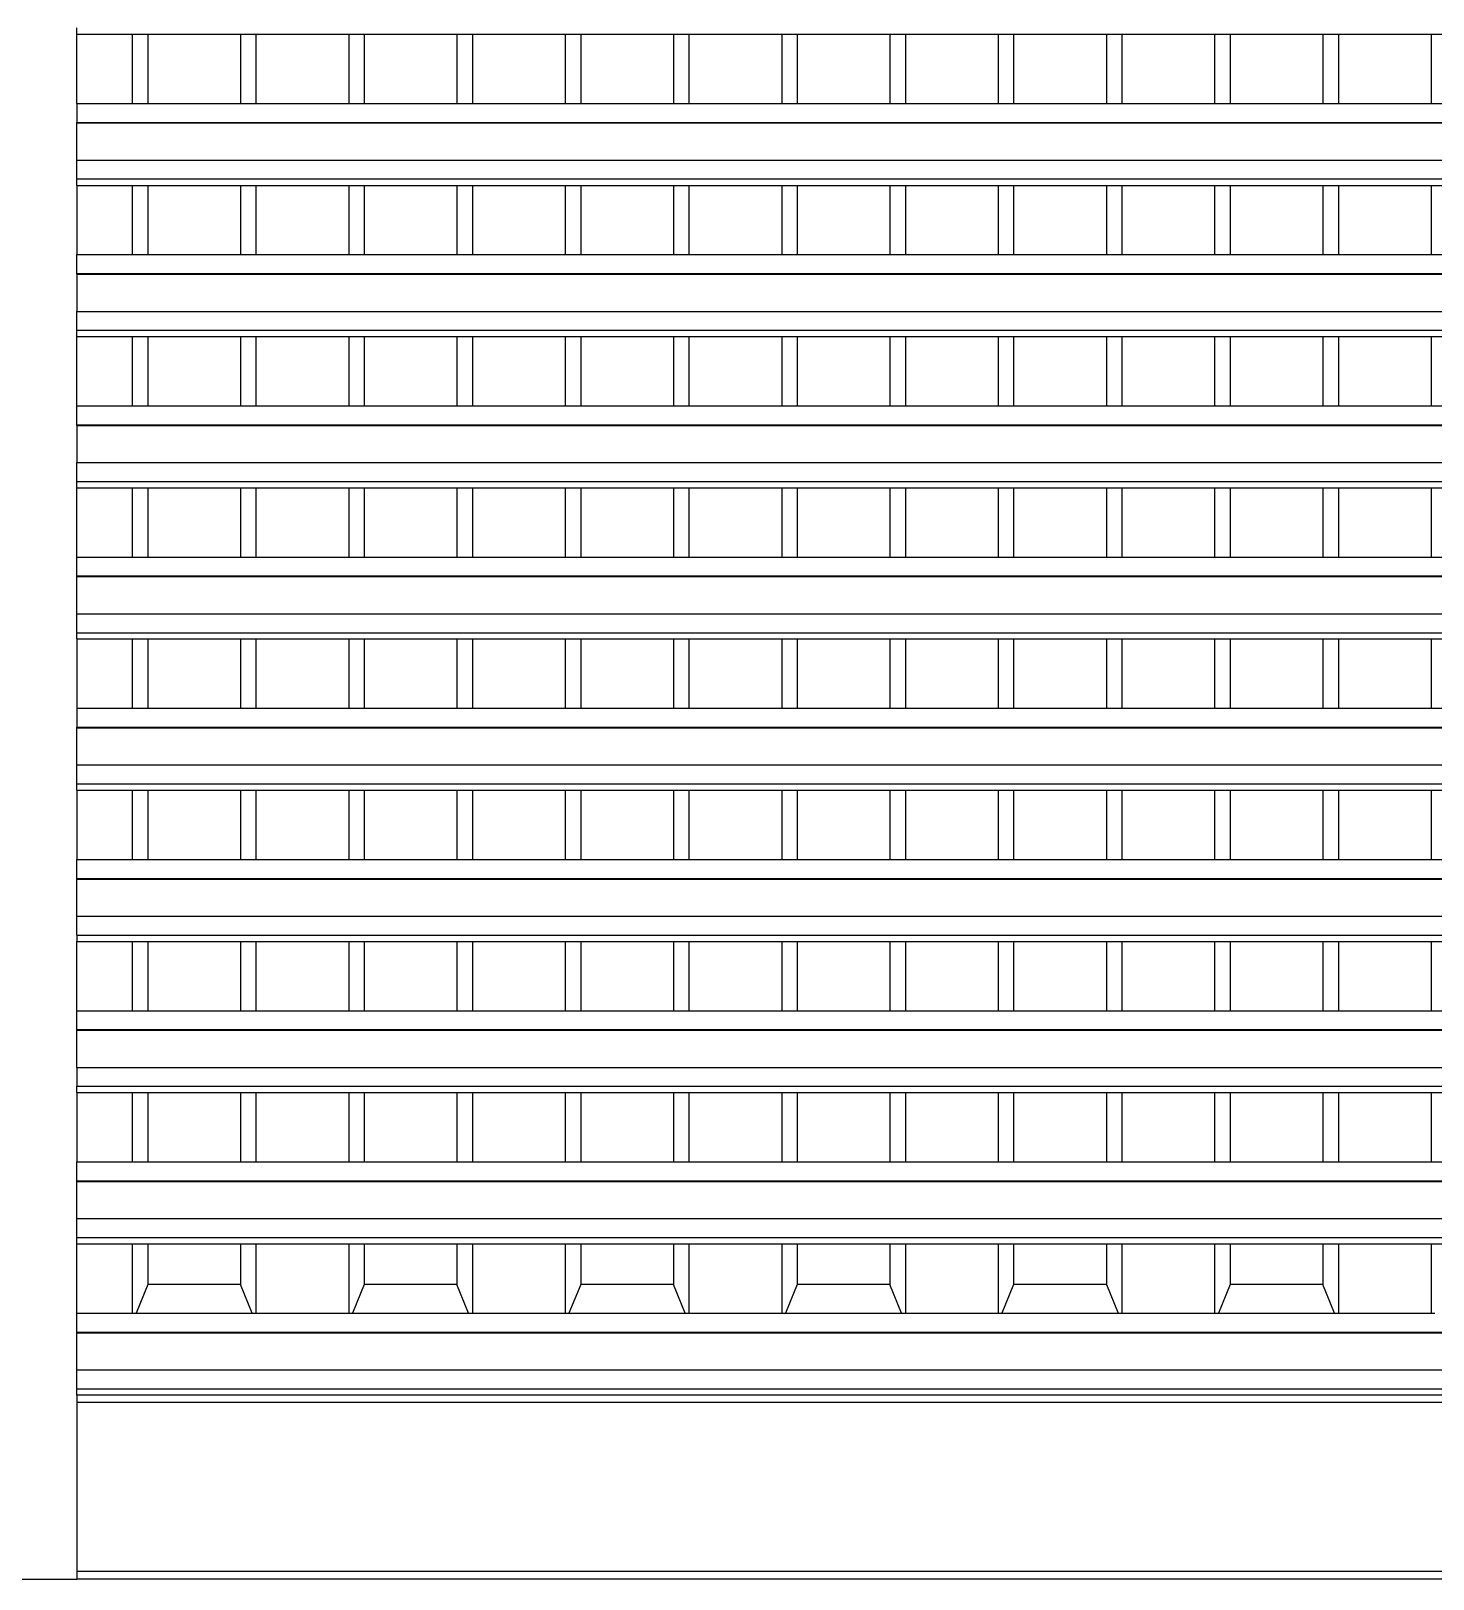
# Model space of a CAD drawing. Extents: x -49.7 to 49.7, y -10.2 to 18.8.
# Drawn here: x -21.841 to -20.012, y 11.671 to 13.69 of the extents above; entities that cross this region are included whole.
import ezdxf

# ---------------------------------------------------------------- set-up
doc = ezdxf.new("R2010")
doc.units = 0
doc.layers.get('0').update_dxf_attribs({"linetype": 'CONTINUOUS'})

msp = doc.modelspace()

# ---------------------------------------------------------------- linework, layer by layer
for p, q in [((-21.7807, 13.6861), (-21.7807, 13.6943)), ((-21.7807, 13.6861), (-21.7085, 13.6861)), ((-21.7807, 13.5957), (-21.7807, 13.6861)), ((-21.7085, 13.6861), (-21.7085, 13.5957)), ((-21.7085, 13.6861), (-21.6884, 13.6861)), ((-21.6884, 13.6861), (-21.6884, 13.5957)), ((-21.6884, 13.6861), (-21.5673, 13.6861)), ((-21.5673, 13.6861), (-21.5673, 13.5957)), ((-21.5673, 13.6861), (-21.5471, 13.6861)), ((-21.5471, 13.6861), (-21.5471, 13.5957)), ((-21.5471, 13.6861), (-21.4261, 13.6861)), ((-21.4261, 13.6861), (-21.4261, 13.5957)), ((-21.4261, 13.6861), (-21.4059, 13.6861)), ((-21.4059, 13.6861), (-21.4059, 13.5957)), ((-21.4059, 13.6861), (-21.2849, 13.6861)), ((-21.2849, 13.6861), (-21.2849, 13.5957)), ((-21.2849, 13.6861), (-21.2647, 13.6861)), ((-21.2647, 13.6861), (-21.2647, 13.5957)), ((-21.2647, 13.6861), (-21.1437, 13.6861)), ((-21.1437, 13.6861), (-21.1437, 13.5957)), ((-21.1437, 13.6861), (-21.1235, 13.6861)), ((-21.1235, 13.6861), (-21.1235, 13.5957)), ((-21.1235, 13.6861), (-21.0025, 13.6861)), ((-21.0025, 13.6861), (-21.0025, 13.5957)), ((-21.0025, 13.6861), (-20.9823, 13.6861)), ((-20.9823, 13.6861), (-20.9823, 13.5957)), ((-20.9823, 13.6861), (-20.8613, 13.6861)), ((-20.8613, 13.6861), (-20.8613, 13.5957)), ((-20.8613, 13.6861), (-20.8411, 13.6861)), ((-20.8411, 13.6861), (-20.8411, 13.5957)), ((-20.8411, 13.6861), (-20.7201, 13.6861)), ((-20.7201, 13.6861), (-20.7201, 13.5957)), ((-20.7201, 13.6861), (-20.6999, 13.6861)), ((-20.6999, 13.6861), (-20.6999, 13.5957)), ((-20.6999, 13.6861), (-20.5789, 13.6861)), ((-20.5789, 13.6861), (-20.5789, 13.5957)), ((-20.5789, 13.6861), (-20.5587, 13.6861)), ((-20.5587, 13.6861), (-20.5587, 13.5957)), ((-20.5587, 13.6861), (-20.4377, 13.6861)), ((-20.4377, 13.6861), (-20.4377, 13.5957)), ((-20.4377, 13.6861), (-20.4175, 13.6861)), ((-20.4175, 13.6861), (-20.4175, 13.5957)), ((-20.4175, 13.6861), (-20.2965, 13.6861)), ((-20.2965, 13.6861), (-20.2965, 13.5957)), ((-20.2965, 13.6861), (-20.2763, 13.6861)), ((-20.2763, 13.6861), (-20.2763, 13.5957)), ((-20.2763, 13.6861), (-20.1552, 13.6861)), ((-20.1552, 13.6861), (-20.1552, 13.5957)), ((-20.1552, 13.6861), (-20.1351, 13.6861)), ((-20.1351, 13.6861), (-20.1351, 13.5957)), ((-20.1351, 13.6861), (-20.014, 13.6861)), ((-20.014, 13.6861), (-20.014, 13.5957)), ((-20.014, 13.6861), (-19.9939, 13.6861)), ((-21.7807, 13.5957), (-21.7085, 13.5957)), ((-21.7807, 13.5957), (-21.7807, 13.571)), ((-21.7085, 13.5957), (-21.6884, 13.5957)), ((-21.6884, 13.5957), (-21.5673, 13.5957)), ((-21.5673, 13.5957), (-21.5471, 13.5957)), ((-21.5471, 13.5957), (-21.4261, 13.5957)), ((-21.4261, 13.5957), (-21.4059, 13.5957)), ((-21.4059, 13.5957), (-21.2849, 13.5957)), ((-21.2849, 13.5957), (-21.2647, 13.5957)), ((-21.2647, 13.5957), (-21.1437, 13.5957)), ((-21.1437, 13.5957), (-21.1235, 13.5957)), ((-21.1235, 13.5957), (-21.0025, 13.5957)), ((-21.0025, 13.5957), (-20.9823, 13.5957)), ((-20.9823, 13.5957), (-20.8613, 13.5957)), ((-20.8613, 13.5957), (-20.8411, 13.5957)), ((-20.8411, 13.5957), (-20.7201, 13.5957)), ((-20.7201, 13.5957), (-20.6999, 13.5957)), ((-20.6999, 13.5957), (-20.5789, 13.5957)), ((-20.5789, 13.5957), (-20.5587, 13.5957)), ((-20.5587, 13.5957), (-20.4377, 13.5957)), ((-20.4377, 13.5957), (-20.4175, 13.5957)), ((-20.4175, 13.5957), (-20.2965, 13.5957)), ((-20.2965, 13.5957), (-20.2763, 13.5957)), ((-20.2763, 13.5957), (-20.1552, 13.5957)), ((-20.1552, 13.5957), (-20.1351, 13.5957)), ((-20.1351, 13.5957), (-20.014, 13.5957)), ((-20.014, 13.5957), (-19.9939, 13.5957)), ((-21.7807, 13.571), (-18.1507, 13.571)), ((-21.7807, 13.5702), (-21.7807, 13.571)), ((-21.7807, 13.5702), (-18.1507, 13.5702)), ((-21.7807, 13.5217), (-21.7807, 13.5702)), ((-21.7807, 13.5217), (-18.1507, 13.5217)), ((-21.7807, 13.4971), (-21.7807, 13.5217)), ((-21.7807, 13.4971), (-18.1507, 13.4971)), ((-21.7807, 13.4888), (-21.7807, 13.4971)), ((-21.7807, 13.4888), (-21.7085, 13.4888)), ((-21.7807, 13.4888), (-21.7807, 13.3984)), ((-21.7085, 13.4888), (-21.7085, 13.3984)), ((-21.7085, 13.4888), (-21.6884, 13.4888)), ((-21.6884, 13.4888), (-21.6884, 13.3984)), ((-21.6884, 13.4888), (-21.5673, 13.4888)), ((-21.5673, 13.4888), (-21.5673, 13.3984)), ((-21.5673, 13.4888), (-21.5471, 13.4888)), ((-21.5471, 13.4888), (-21.5471, 13.3984)), ((-21.5471, 13.4888), (-21.4261, 13.4888)), ((-21.4261, 13.4888), (-21.4261, 13.3984)), ((-21.4261, 13.4888), (-21.4059, 13.4888)), ((-21.4059, 13.4888), (-21.4059, 13.3984)), ((-21.4059, 13.4888), (-21.2849, 13.4888)), ((-21.2849, 13.4888), (-21.2849, 13.3984)), ((-21.2849, 13.4888), (-21.2647, 13.4888)), ((-21.2647, 13.4888), (-21.2647, 13.3984)), ((-21.2647, 13.4888), (-21.1437, 13.4888)), ((-21.1437, 13.4888), (-21.1437, 13.3984)), ((-21.1437, 13.4888), (-21.1235, 13.4888)), ((-21.1235, 13.4888), (-21.1235, 13.3984)), ((-21.1235, 13.4888), (-21.0025, 13.4888)), ((-21.0025, 13.4888), (-21.0025, 13.3984)), ((-21.0025, 13.4888), (-20.9823, 13.4888)), ((-20.9823, 13.4888), (-20.9823, 13.3984)), ((-20.9823, 13.4888), (-20.8613, 13.4888)), ((-20.8613, 13.4888), (-20.8613, 13.3984)), ((-20.8613, 13.4888), (-20.8411, 13.4888)), ((-20.8411, 13.4888), (-20.8411, 13.3984)), ((-20.8411, 13.4888), (-20.7201, 13.4888)), ((-20.7201, 13.4888), (-20.7201, 13.3984)), ((-20.7201, 13.4888), (-20.6999, 13.4888)), ((-20.6999, 13.4888), (-20.6999, 13.3984)), ((-20.6999, 13.4888), (-20.5789, 13.4888)), ((-20.5789, 13.4888), (-20.5789, 13.3984)), ((-20.5789, 13.4888), (-20.5587, 13.4888)), ((-20.5587, 13.4888), (-20.5587, 13.3984)), ((-20.5587, 13.4888), (-20.4377, 13.4888)), ((-20.4377, 13.4888), (-20.4377, 13.3984)), ((-20.4377, 13.4888), (-20.4175, 13.4888)), ((-20.4175, 13.4888), (-20.4175, 13.3984)), ((-20.4175, 13.4888), (-20.2965, 13.4888)), ((-20.2965, 13.4888), (-20.2965, 13.3984)), ((-20.2965, 13.4888), (-20.2763, 13.4888)), ((-20.2763, 13.4888), (-20.2763, 13.3984)), ((-20.2763, 13.4888), (-20.1552, 13.4888)), ((-20.1552, 13.4888), (-20.1552, 13.3984)), ((-20.1552, 13.4888), (-20.1351, 13.4888)), ((-20.1351, 13.4888), (-20.1351, 13.3984)), ((-20.1351, 13.4888), (-20.014, 13.4888)), ((-20.014, 13.4888), (-20.014, 13.3984)), ((-20.014, 13.4888), (-19.9939, 13.4888)), ((-21.7807, 13.3984), (-21.7085, 13.3984)), ((-21.7807, 13.3738), (-21.7807, 13.3984)), ((-21.7085, 13.3984), (-21.6884, 13.3984)), ((-21.6884, 13.3984), (-21.5673, 13.3984)), ((-21.5673, 13.3984), (-21.5471, 13.3984)), ((-21.5471, 13.3984), (-21.4261, 13.3984)), ((-21.4261, 13.3984), (-21.4059, 13.3984)), ((-21.4059, 13.3984), (-21.2849, 13.3984)), ((-21.2849, 13.3984), (-21.2647, 13.3984)), ((-21.2647, 13.3984), (-21.1437, 13.3984)), ((-21.1437, 13.3984), (-21.1235, 13.3984)), ((-21.1235, 13.3984), (-21.0025, 13.3984)), ((-21.0025, 13.3984), (-20.9823, 13.3984)), ((-20.9823, 13.3984), (-20.8613, 13.3984)), ((-20.8613, 13.3984), (-20.8411, 13.3984)), ((-20.8411, 13.3984), (-20.7201, 13.3984)), ((-20.7201, 13.3984), (-20.6999, 13.3984)), ((-20.6999, 13.3984), (-20.5789, 13.3984)), ((-20.5789, 13.3984), (-20.5587, 13.3984)), ((-20.5587, 13.3984), (-20.4377, 13.3984)), ((-20.4377, 13.3984), (-20.4175, 13.3984)), ((-20.4175, 13.3984), (-20.2965, 13.3984)), ((-20.2965, 13.3984), (-20.2763, 13.3984)), ((-20.2763, 13.3984), (-20.1552, 13.3984)), ((-20.1552, 13.3984), (-20.1351, 13.3984)), ((-20.1351, 13.3984), (-20.014, 13.3984)), ((-20.014, 13.3984), (-19.9939, 13.3984)), ((-21.7807, 13.3738), (-18.1507, 13.3738)), ((-21.7807, 13.3729), (-21.7807, 13.3738)), ((-21.7807, 13.3729), (-18.1507, 13.3729)), ((-21.7807, 13.3729), (-21.7807, 13.3244)), ((-21.7807, 13.3244), (-18.1507, 13.3244)), ((-21.7807, 13.2998), (-21.7807, 13.3244)), ((-21.7807, 13.2998), (-18.1507, 13.2998)), ((-21.7807, 13.2916), (-21.7807, 13.2998)), ((-21.7807, 13.2916), (-21.7085, 13.2916)), ((-21.7807, 13.2011), (-21.7807, 13.2916)), ((-21.7085, 13.2916), (-21.7085, 13.2011)), ((-21.7085, 13.2916), (-21.6884, 13.2916)), ((-21.6884, 13.2916), (-21.6884, 13.2011)), ((-21.6884, 13.2916), (-21.5673, 13.2916)), ((-21.5673, 13.2916), (-21.5673, 13.2011)), ((-21.5673, 13.2916), (-21.5471, 13.2916)), ((-21.5471, 13.2916), (-21.5471, 13.2011)), ((-21.5471, 13.2916), (-21.4261, 13.2916)), ((-21.4261, 13.2916), (-21.4261, 13.2011)), ((-21.4261, 13.2916), (-21.4059, 13.2916)), ((-21.4059, 13.2916), (-21.4059, 13.2011)), ((-21.4059, 13.2916), (-21.2849, 13.2916)), ((-21.2849, 13.2916), (-21.2849, 13.2011)), ((-21.2849, 13.2916), (-21.2647, 13.2916)), ((-21.2647, 13.2916), (-21.2647, 13.2011)), ((-21.2647, 13.2916), (-21.1437, 13.2916)), ((-21.1437, 13.2916), (-21.1437, 13.2011)), ((-21.1437, 13.2916), (-21.1235, 13.2916)), ((-21.1235, 13.2916), (-21.1235, 13.2011)), ((-21.1235, 13.2916), (-21.0025, 13.2916)), ((-21.0025, 13.2916), (-21.0025, 13.2011)), ((-21.0025, 13.2916), (-20.9823, 13.2916)), ((-20.9823, 13.2916), (-20.9823, 13.2011)), ((-20.9823, 13.2916), (-20.8613, 13.2916)), ((-20.8613, 13.2916), (-20.8613, 13.2011)), ((-20.8613, 13.2916), (-20.8411, 13.2916)), ((-20.8411, 13.2916), (-20.8411, 13.2011)), ((-20.8411, 13.2916), (-20.7201, 13.2916)), ((-20.7201, 13.2916), (-20.7201, 13.2011)), ((-20.7201, 13.2916), (-20.6999, 13.2916)), ((-20.6999, 13.2916), (-20.6999, 13.2011)), ((-20.6999, 13.2916), (-20.5789, 13.2916)), ((-20.5789, 13.2916), (-20.5789, 13.2011)), ((-20.5789, 13.2916), (-20.5587, 13.2916)), ((-20.5587, 13.2916), (-20.5587, 13.2011)), ((-20.5587, 13.2916), (-20.4377, 13.2916)), ((-20.4377, 13.2916), (-20.4377, 13.2011)), ((-20.4377, 13.2916), (-20.4175, 13.2916)), ((-20.4175, 13.2916), (-20.4175, 13.2011)), ((-20.4175, 13.2916), (-20.2965, 13.2916)), ((-20.2965, 13.2916), (-20.2965, 13.2011)), ((-20.2965, 13.2916), (-20.2763, 13.2916)), ((-20.2763, 13.2916), (-20.2763, 13.2011)), ((-20.2763, 13.2916), (-20.1552, 13.2916)), ((-20.1552, 13.2916), (-20.1552, 13.2011)), ((-20.1552, 13.2916), (-20.1351, 13.2916)), ((-20.1351, 13.2916), (-20.1351, 13.2011)), ((-20.1351, 13.2916), (-20.014, 13.2916)), ((-20.014, 13.2916), (-20.014, 13.2011)), ((-20.014, 13.2916), (-19.9939, 13.2916)), ((-21.7807, 13.2011), (-21.7085, 13.2011)), ((-21.7807, 13.1765), (-21.7807, 13.2011)), ((-21.7085, 13.2011), (-21.6884, 13.2011)), ((-21.6884, 13.2011), (-21.5673, 13.2011)), ((-21.5673, 13.2011), (-21.5471, 13.2011)), ((-21.5471, 13.2011), (-21.4261, 13.2011)), ((-21.4261, 13.2011), (-21.4059, 13.2011)), ((-21.4059, 13.2011), (-21.2849, 13.2011)), ((-21.2849, 13.2011), (-21.2647, 13.2011)), ((-21.2647, 13.2011), (-21.1437, 13.2011)), ((-21.1437, 13.2011), (-21.1235, 13.2011)), ((-21.1235, 13.2011), (-21.0025, 13.2011)), ((-21.0025, 13.2011), (-20.9823, 13.2011)), ((-20.9823, 13.2011), (-20.8613, 13.2011)), ((-20.8613, 13.2011), (-20.8411, 13.2011)), ((-20.8411, 13.2011), (-20.7201, 13.2011)), ((-20.7201, 13.2011), (-20.6999, 13.2011)), ((-20.6999, 13.2011), (-20.5789, 13.2011)), ((-20.5789, 13.2011), (-20.5587, 13.2011)), ((-20.5587, 13.2011), (-20.4377, 13.2011)), ((-20.4377, 13.2011), (-20.4175, 13.2011)), ((-20.4175, 13.2011), (-20.2965, 13.2011)), ((-20.2965, 13.2011), (-20.2763, 13.2011)), ((-20.2763, 13.2011), (-20.1552, 13.2011)), ((-20.1552, 13.2011), (-20.1351, 13.2011)), ((-20.1351, 13.2011), (-20.014, 13.2011)), ((-20.014, 13.2011), (-19.9939, 13.2011)), ((-21.7807, 13.1765), (-18.1507, 13.1765)), ((-21.7807, 13.1757), (-21.7807, 13.1765)), ((-21.7807, 13.1757), (-18.1507, 13.1757)), ((-21.7807, 13.1757), (-21.7807, 13.1272)), ((-21.7807, 13.1272), (-18.1507, 13.1272)), ((-21.7807, 13.1025), (-21.7807, 13.1272)), ((-21.7807, 13.1025), (-18.1507, 13.1025)), ((-21.7807, 13.0943), (-21.7807, 13.1025)), ((-21.7807, 13.0943), (-21.7085, 13.0943)), ((-21.7807, 13.0039), (-21.7807, 13.0943)), ((-21.7085, 13.0943), (-21.7085, 13.0039)), ((-21.7085, 13.0943), (-21.6884, 13.0943)), ((-21.6884, 13.0943), (-21.6884, 13.0039)), ((-21.6884, 13.0943), (-21.5673, 13.0943)), ((-21.5673, 13.0943), (-21.5673, 13.0039)), ((-21.5673, 13.0943), (-21.5471, 13.0943)), ((-21.5471, 13.0943), (-21.5471, 13.0039)), ((-21.5471, 13.0943), (-21.4261, 13.0943)), ((-21.4261, 13.0943), (-21.4261, 13.0039)), ((-21.4261, 13.0943), (-21.4059, 13.0943)), ((-21.4059, 13.0943), (-21.4059, 13.0039)), ((-21.4059, 13.0943), (-21.2849, 13.0943)), ((-21.2849, 13.0943), (-21.2849, 13.0039)), ((-21.2849, 13.0943), (-21.2647, 13.0943)), ((-21.2647, 13.0943), (-21.2647, 13.0039)), ((-21.2647, 13.0943), (-21.1437, 13.0943)), ((-21.1437, 13.0943), (-21.1437, 13.0039)), ((-21.1437, 13.0943), (-21.1235, 13.0943)), ((-21.1235, 13.0943), (-21.1235, 13.0039)), ((-21.1235, 13.0943), (-21.0025, 13.0943)), ((-21.0025, 13.0943), (-21.0025, 13.0039)), ((-21.0025, 13.0943), (-20.9823, 13.0943)), ((-20.9823, 13.0943), (-20.9823, 13.0039)), ((-20.9823, 13.0943), (-20.8613, 13.0943)), ((-20.8613, 13.0943), (-20.8613, 13.0039)), ((-20.8613, 13.0943), (-20.8411, 13.0943)), ((-20.8411, 13.0943), (-20.8411, 13.0039)), ((-20.8411, 13.0943), (-20.7201, 13.0943)), ((-20.7201, 13.0943), (-20.7201, 13.0039)), ((-20.7201, 13.0943), (-20.6999, 13.0943)), ((-20.6999, 13.0943), (-20.6999, 13.0039)), ((-20.6999, 13.0943), (-20.5789, 13.0943)), ((-20.5789, 13.0943), (-20.5789, 13.0039)), ((-20.5789, 13.0943), (-20.5587, 13.0943)), ((-20.5587, 13.0943), (-20.5587, 13.0039)), ((-20.5587, 13.0943), (-20.4377, 13.0943)), ((-20.4377, 13.0943), (-20.4377, 13.0039)), ((-20.4377, 13.0943), (-20.4175, 13.0943)), ((-20.4175, 13.0943), (-20.4175, 13.0039)), ((-20.4175, 13.0943), (-20.2965, 13.0943)), ((-20.2965, 13.0943), (-20.2965, 13.0039)), ((-20.2965, 13.0943), (-20.2763, 13.0943)), ((-20.2763, 13.0943), (-20.2763, 13.0039)), ((-20.2763, 13.0943), (-20.1552, 13.0943)), ((-20.1552, 13.0943), (-20.1552, 13.0039)), ((-20.1552, 13.0943), (-20.1351, 13.0943)), ((-20.1351, 13.0943), (-20.1351, 13.0039)), ((-20.1351, 13.0943), (-20.014, 13.0943)), ((-20.014, 13.0943), (-20.014, 13.0039)), ((-20.014, 13.0943), (-19.9939, 13.0943)), ((-21.7807, 13.0039), (-21.7085, 13.0039)), ((-21.7807, 12.9792), (-21.7807, 13.0039)), ((-21.7085, 13.0039), (-21.6884, 13.0039)), ((-21.6884, 13.0039), (-21.5673, 13.0039)), ((-21.5673, 13.0039), (-21.5471, 13.0039)), ((-21.5471, 13.0039), (-21.4261, 13.0039)), ((-21.4261, 13.0039), (-21.4059, 13.0039)), ((-21.4059, 13.0039), (-21.2849, 13.0039)), ((-21.2849, 13.0039), (-21.2647, 13.0039)), ((-21.2647, 13.0039), (-21.1437, 13.0039)), ((-21.1437, 13.0039), (-21.1235, 13.0039)), ((-21.1235, 13.0039), (-21.0025, 13.0039)), ((-21.0025, 13.0039), (-20.9823, 13.0039)), ((-20.9823, 13.0039), (-20.8613, 13.0039)), ((-20.8613, 13.0039), (-20.8411, 13.0039)), ((-20.8411, 13.0039), (-20.7201, 13.0039)), ((-20.7201, 13.0039), (-20.6999, 13.0039)), ((-20.6999, 13.0039), (-20.5789, 13.0039)), ((-20.5789, 13.0039), (-20.5587, 13.0039)), ((-20.5587, 13.0039), (-20.4377, 13.0039)), ((-20.4377, 13.0039), (-20.4175, 13.0039)), ((-20.4175, 13.0039), (-20.2965, 13.0039)), ((-20.2965, 13.0039), (-20.2763, 13.0039)), ((-20.2763, 13.0039), (-20.1552, 13.0039)), ((-20.1552, 13.0039), (-20.1351, 13.0039)), ((-20.1351, 13.0039), (-20.014, 13.0039)), ((-20.014, 13.0039), (-19.9939, 13.0039)), ((-21.7807, 12.9792), (-18.1507, 12.9792)), ((-21.7807, 12.9784), (-21.7807, 12.9792)), ((-21.7807, 12.9784), (-18.1507, 12.9784)), ((-21.7807, 12.9299), (-21.7807, 12.9784)), ((-21.7807, 12.9299), (-18.1507, 12.9299)), ((-21.7807, 12.9052), (-21.7807, 12.9299)), ((-21.7807, 12.9052), (-18.1507, 12.9052)), ((-21.7807, 12.897), (-21.7807, 12.9052)), ((-21.7807, 12.897), (-21.7085, 12.897)), ((-21.7807, 12.897), (-21.7807, 12.8066)), ((-21.7085, 12.897), (-21.7085, 12.8066)), ((-21.7085, 12.897), (-21.6884, 12.897)), ((-21.6884, 12.897), (-21.6884, 12.8066)), ((-21.6884, 12.897), (-21.5673, 12.897)), ((-21.5673, 12.897), (-21.5673, 12.8066)), ((-21.5673, 12.897), (-21.5471, 12.897)), ((-21.5471, 12.897), (-21.5471, 12.8066)), ((-21.5471, 12.897), (-21.4261, 12.897)), ((-21.4261, 12.897), (-21.4261, 12.8066)), ((-21.4261, 12.897), (-21.4059, 12.897)), ((-21.4059, 12.897), (-21.4059, 12.8066)), ((-21.4059, 12.897), (-21.2849, 12.897)), ((-21.2849, 12.897), (-21.2849, 12.8066)), ((-21.2849, 12.897), (-21.2647, 12.897)), ((-21.2647, 12.897), (-21.2647, 12.8066)), ((-21.2647, 12.897), (-21.1437, 12.897)), ((-21.1437, 12.897), (-21.1437, 12.8066)), ((-21.1437, 12.897), (-21.1235, 12.897)), ((-21.1235, 12.897), (-21.1235, 12.8066)), ((-21.1235, 12.897), (-21.0025, 12.897)), ((-21.0025, 12.897), (-21.0025, 12.8066)), ((-21.0025, 12.897), (-20.9823, 12.897)), ((-20.9823, 12.897), (-20.9823, 12.8066)), ((-20.9823, 12.897), (-20.8613, 12.897)), ((-20.8613, 12.897), (-20.8613, 12.8066)), ((-20.8613, 12.897), (-20.8411, 12.897)), ((-20.8411, 12.897), (-20.8411, 12.8066)), ((-20.8411, 12.897), (-20.7201, 12.897)), ((-20.7201, 12.897), (-20.7201, 12.8066)), ((-20.7201, 12.897), (-20.6999, 12.897)), ((-20.6999, 12.897), (-20.6999, 12.8066)), ((-20.6999, 12.897), (-20.5789, 12.897)), ((-20.5789, 12.897), (-20.5789, 12.8066)), ((-20.5789, 12.897), (-20.5587, 12.897)), ((-20.5587, 12.897), (-20.5587, 12.8066)), ((-20.5587, 12.897), (-20.4377, 12.897)), ((-20.4377, 12.897), (-20.4377, 12.8066)), ((-20.4377, 12.897), (-20.4175, 12.897)), ((-20.4175, 12.897), (-20.4175, 12.8066)), ((-20.4175, 12.897), (-20.2965, 12.897)), ((-20.2965, 12.897), (-20.2965, 12.8066)), ((-20.2965, 12.897), (-20.2763, 12.897)), ((-20.2763, 12.897), (-20.2763, 12.8066)), ((-20.2763, 12.897), (-20.1552, 12.897)), ((-20.1552, 12.897), (-20.1552, 12.8066)), ((-20.1552, 12.897), (-20.1351, 12.897)), ((-20.1351, 12.897), (-20.1351, 12.8066)), ((-20.1351, 12.897), (-20.014, 12.897)), ((-20.014, 12.897), (-20.014, 12.8066)), ((-20.014, 12.897), (-19.9939, 12.897)), ((-21.7807, 12.8066), (-21.7085, 12.8066)), ((-21.7807, 12.8066), (-21.7807, 12.7819)), ((-21.7085, 12.8066), (-21.6884, 12.8066)), ((-21.6884, 12.8066), (-21.5673, 12.8066)), ((-21.5673, 12.8066), (-21.5471, 12.8066)), ((-21.5471, 12.8066), (-21.4261, 12.8066)), ((-21.4261, 12.8066), (-21.4059, 12.8066)), ((-21.4059, 12.8066), (-21.2849, 12.8066)), ((-21.2849, 12.8066), (-21.2647, 12.8066)), ((-21.2647, 12.8066), (-21.1437, 12.8066)), ((-21.1437, 12.8066), (-21.1235, 12.8066)), ((-21.1235, 12.8066), (-21.0025, 12.8066)), ((-21.0025, 12.8066), (-20.9823, 12.8066)), ((-20.9823, 12.8066), (-20.8613, 12.8066)), ((-20.8613, 12.8066), (-20.8411, 12.8066)), ((-20.8411, 12.8066), (-20.7201, 12.8066)), ((-20.7201, 12.8066), (-20.6999, 12.8066)), ((-20.6999, 12.8066), (-20.5789, 12.8066)), ((-20.5789, 12.8066), (-20.5587, 12.8066)), ((-20.5587, 12.8066), (-20.4377, 12.8066)), ((-20.4377, 12.8066), (-20.4175, 12.8066)), ((-20.4175, 12.8066), (-20.2965, 12.8066)), ((-20.2965, 12.8066), (-20.2763, 12.8066)), ((-20.2763, 12.8066), (-20.1552, 12.8066)), ((-20.1552, 12.8066), (-20.1351, 12.8066)), ((-20.1351, 12.8066), (-20.014, 12.8066)), ((-20.014, 12.8066), (-19.9939, 12.8066)), ((-21.7807, 12.7819), (-18.1507, 12.7819)), ((-21.7807, 12.7811), (-21.7807, 12.7819)), ((-21.7807, 12.7811), (-18.1507, 12.7811)), ((-21.7807, 12.7326), (-21.7807, 12.7811)), ((-21.7807, 12.7326), (-18.1507, 12.7326)), ((-21.7807, 12.7079), (-21.7807, 12.7326)), ((-21.7807, 12.7079), (-18.1507, 12.7079)), ((-21.7807, 12.6997), (-21.7807, 12.7079)), ((-21.7807, 12.6997), (-21.7085, 12.6997)), ((-21.7807, 12.6997), (-21.7807, 12.6093)), ((-21.7085, 12.6997), (-21.7085, 12.6093)), ((-21.7085, 12.6997), (-21.6884, 12.6997)), ((-21.6884, 12.6997), (-21.6884, 12.6093)), ((-21.6884, 12.6997), (-21.5673, 12.6997)), ((-21.5673, 12.6997), (-21.5673, 12.6093)), ((-21.5673, 12.6997), (-21.5471, 12.6997)), ((-21.5471, 12.6997), (-21.5471, 12.6093)), ((-21.5471, 12.6997), (-21.4261, 12.6997)), ((-21.4261, 12.6997), (-21.4261, 12.6093)), ((-21.4261, 12.6997), (-21.4059, 12.6997)), ((-21.4059, 12.6997), (-21.4059, 12.6093)), ((-21.4059, 12.6997), (-21.2849, 12.6997)), ((-21.2849, 12.6997), (-21.2849, 12.6093)), ((-21.2849, 12.6997), (-21.2647, 12.6997)), ((-21.2647, 12.6997), (-21.2647, 12.6093)), ((-21.2647, 12.6997), (-21.1437, 12.6997)), ((-21.1437, 12.6997), (-21.1437, 12.6093)), ((-21.1437, 12.6997), (-21.1235, 12.6997)), ((-21.1235, 12.6997), (-21.1235, 12.6093)), ((-21.1235, 12.6997), (-21.0025, 12.6997)), ((-21.0025, 12.6997), (-21.0025, 12.6093)), ((-21.0025, 12.6997), (-20.9823, 12.6997)), ((-20.9823, 12.6997), (-20.9823, 12.6093)), ((-20.9823, 12.6997), (-20.8613, 12.6997)), ((-20.8613, 12.6997), (-20.8613, 12.6093)), ((-20.8613, 12.6997), (-20.8411, 12.6997)), ((-20.8411, 12.6997), (-20.8411, 12.6093)), ((-20.8411, 12.6997), (-20.7201, 12.6997)), ((-20.7201, 12.6997), (-20.7201, 12.6093)), ((-20.7201, 12.6997), (-20.6999, 12.6997)), ((-20.6999, 12.6997), (-20.6999, 12.6093)), ((-20.6999, 12.6997), (-20.5789, 12.6997)), ((-20.5789, 12.6997), (-20.5789, 12.6093)), ((-20.5789, 12.6997), (-20.5587, 12.6997)), ((-20.5587, 12.6997), (-20.5587, 12.6093)), ((-20.5587, 12.6997), (-20.4377, 12.6997)), ((-20.4377, 12.6997), (-20.4377, 12.6093)), ((-20.4377, 12.6997), (-20.4175, 12.6997)), ((-20.4175, 12.6997), (-20.4175, 12.6093)), ((-20.4175, 12.6997), (-20.2965, 12.6997)), ((-20.2965, 12.6997), (-20.2965, 12.6093)), ((-20.2965, 12.6997), (-20.2763, 12.6997)), ((-20.2763, 12.6997), (-20.2763, 12.6093)), ((-20.2763, 12.6997), (-20.1552, 12.6997)), ((-20.1552, 12.6997), (-20.1552, 12.6093)), ((-20.1552, 12.6997), (-20.1351, 12.6997)), ((-20.1351, 12.6997), (-20.1351, 12.6093)), ((-20.1351, 12.6997), (-20.014, 12.6997)), ((-20.014, 12.6997), (-20.014, 12.6093)), ((-20.014, 12.6997), (-19.9939, 12.6997)), ((-21.7807, 12.6093), (-21.7085, 12.6093)), ((-21.7807, 12.5846), (-21.7807, 12.6093)), ((-21.7085, 12.6093), (-21.6884, 12.6093)), ((-21.6884, 12.6093), (-21.5673, 12.6093)), ((-21.5673, 12.6093), (-21.5471, 12.6093)), ((-21.5471, 12.6093), (-21.4261, 12.6093)), ((-21.4261, 12.6093), (-21.4059, 12.6093)), ((-21.4059, 12.6093), (-21.2849, 12.6093)), ((-21.2849, 12.6093), (-21.2647, 12.6093)), ((-21.2647, 12.6093), (-21.1437, 12.6093)), ((-21.1437, 12.6093), (-21.1235, 12.6093)), ((-21.1235, 12.6093), (-21.0025, 12.6093)), ((-21.0025, 12.6093), (-20.9823, 12.6093)), ((-20.9823, 12.6093), (-20.8613, 12.6093)), ((-20.8613, 12.6093), (-20.8411, 12.6093)), ((-20.8411, 12.6093), (-20.7201, 12.6093)), ((-20.7201, 12.6093), (-20.6999, 12.6093)), ((-20.6999, 12.6093), (-20.5789, 12.6093)), ((-20.5789, 12.6093), (-20.5587, 12.6093)), ((-20.5587, 12.6093), (-20.4377, 12.6093)), ((-20.4377, 12.6093), (-20.4175, 12.6093)), ((-20.4175, 12.6093), (-20.2965, 12.6093)), ((-20.2965, 12.6093), (-20.2763, 12.6093)), ((-20.2763, 12.6093), (-20.1552, 12.6093)), ((-20.1552, 12.6093), (-20.1351, 12.6093)), ((-20.1351, 12.6093), (-20.014, 12.6093)), ((-20.014, 12.6093), (-19.9939, 12.6093)), ((-21.7807, 12.5846), (-18.1507, 12.5846)), ((-21.7807, 12.5838), (-21.7807, 12.5846)), ((-21.7807, 12.5838), (-18.1507, 12.5838)), ((-21.7807, 12.5353), (-21.7807, 12.5838)), ((-21.7807, 12.5353), (-18.1507, 12.5353)), ((-21.7807, 12.5107), (-21.7807, 12.5353)), ((-21.7807, 12.5107), (-18.1507, 12.5107)), ((-21.7807, 12.5107), (-21.7807, 12.5024)), ((-21.7807, 12.5024), (-21.7085, 12.5024)), ((-21.7807, 12.412), (-21.7807, 12.5024)), ((-21.7085, 12.5024), (-21.7085, 12.412)), ((-21.7085, 12.5024), (-21.6884, 12.5024)), ((-21.6884, 12.5024), (-21.6884, 12.412)), ((-21.6884, 12.5024), (-21.5673, 12.5024)), ((-21.5673, 12.5024), (-21.5673, 12.412)), ((-21.5673, 12.5024), (-21.5471, 12.5024)), ((-21.5471, 12.5024), (-21.5471, 12.412)), ((-21.5471, 12.5024), (-21.4261, 12.5024)), ((-21.4261, 12.5024), (-21.4261, 12.412)), ((-21.4261, 12.5024), (-21.4059, 12.5024)), ((-21.4059, 12.5024), (-21.4059, 12.412)), ((-21.4059, 12.5024), (-21.2849, 12.5024)), ((-21.2849, 12.5024), (-21.2849, 12.412)), ((-21.2849, 12.5024), (-21.2647, 12.5024)), ((-21.2647, 12.5024), (-21.2647, 12.412)), ((-21.2647, 12.5024), (-21.1437, 12.5024)), ((-21.1437, 12.5024), (-21.1437, 12.412)), ((-21.1437, 12.5024), (-21.1235, 12.5024)), ((-21.1235, 12.5024), (-21.1235, 12.412)), ((-21.1235, 12.5024), (-21.0025, 12.5024)), ((-21.0025, 12.5024), (-21.0025, 12.412)), ((-21.0025, 12.5024), (-20.9823, 12.5024)), ((-20.9823, 12.5024), (-20.9823, 12.412)), ((-20.9823, 12.5024), (-20.8613, 12.5024)), ((-20.8613, 12.5024), (-20.8613, 12.412)), ((-20.8613, 12.5024), (-20.8411, 12.5024)), ((-20.8411, 12.5024), (-20.8411, 12.412)), ((-20.8411, 12.5024), (-20.7201, 12.5024)), ((-20.7201, 12.5024), (-20.7201, 12.412)), ((-20.7201, 12.5024), (-20.6999, 12.5024)), ((-20.6999, 12.5024), (-20.6999, 12.412)), ((-20.6999, 12.5024), (-20.5789, 12.5024)), ((-20.5789, 12.5024), (-20.5789, 12.412)), ((-20.5789, 12.5024), (-20.5587, 12.5024)), ((-20.5587, 12.5024), (-20.5587, 12.412)), ((-20.5587, 12.5024), (-20.4377, 12.5024)), ((-20.4377, 12.5024), (-20.4377, 12.412)), ((-20.4377, 12.5024), (-20.4175, 12.5024)), ((-20.4175, 12.5024), (-20.4175, 12.412)), ((-20.4175, 12.5024), (-20.2965, 12.5024)), ((-20.2965, 12.5024), (-20.2965, 12.412)), ((-20.2965, 12.5024), (-20.2763, 12.5024)), ((-20.2763, 12.5024), (-20.2763, 12.412)), ((-20.2763, 12.5024), (-20.1552, 12.5024)), ((-20.1552, 12.5024), (-20.1552, 12.412)), ((-20.1552, 12.5024), (-20.1351, 12.5024)), ((-20.1351, 12.5024), (-20.1351, 12.412)), ((-20.1351, 12.5024), (-20.014, 12.5024)), ((-20.014, 12.5024), (-20.014, 12.412)), ((-20.014, 12.5024), (-19.9939, 12.5024)), ((-21.7807, 12.412), (-21.7085, 12.412)), ((-21.7807, 12.3874), (-21.7807, 12.412)), ((-21.7085, 12.412), (-21.6884, 12.412)), ((-21.6884, 12.412), (-21.5673, 12.412)), ((-21.5673, 12.412), (-21.5471, 12.412)), ((-21.5471, 12.412), (-21.4261, 12.412)), ((-21.4261, 12.412), (-21.4059, 12.412)), ((-21.4059, 12.412), (-21.2849, 12.412)), ((-21.2849, 12.412), (-21.2647, 12.412)), ((-21.2647, 12.412), (-21.1437, 12.412)), ((-21.1437, 12.412), (-21.1235, 12.412)), ((-21.1235, 12.412), (-21.0025, 12.412)), ((-21.0025, 12.412), (-20.9823, 12.412)), ((-20.9823, 12.412), (-20.8613, 12.412)), ((-20.8613, 12.412), (-20.8411, 12.412)), ((-20.8411, 12.412), (-20.7201, 12.412)), ((-20.7201, 12.412), (-20.6999, 12.412)), ((-20.6999, 12.412), (-20.5789, 12.412)), ((-20.5789, 12.412), (-20.5587, 12.412)), ((-20.5587, 12.412), (-20.4377, 12.412)), ((-20.4377, 12.412), (-20.4175, 12.412)), ((-20.4175, 12.412), (-20.2965, 12.412)), ((-20.2965, 12.412), (-20.2763, 12.412)), ((-20.2763, 12.412), (-20.1552, 12.412)), ((-20.1552, 12.412), (-20.1351, 12.412)), ((-20.1351, 12.412), (-20.014, 12.412)), ((-20.014, 12.412), (-19.9939, 12.412)), ((-21.7807, 12.3874), (-18.1507, 12.3874)), ((-21.7807, 12.3865), (-21.7807, 12.3874)), ((-21.7807, 12.3865), (-18.1507, 12.3865)), ((-21.7807, 12.338), (-21.7807, 12.3865)), ((-21.7807, 12.338), (-18.1507, 12.338)), ((-21.7807, 12.338), (-21.7807, 12.3134)), ((-21.7807, 12.3134), (-18.1507, 12.3134)), ((-21.7807, 12.3052), (-21.7807, 12.3134)), ((-21.7807, 12.3052), (-21.7085, 12.3052)), ((-21.7807, 12.3052), (-21.7807, 12.2147)), ((-21.7085, 12.3052), (-21.7085, 12.2147)), ((-21.7085, 12.3052), (-21.6884, 12.3052)), ((-21.6884, 12.3052), (-21.6884, 12.2147)), ((-21.6884, 12.3052), (-21.5673, 12.3052)), ((-21.5673, 12.3052), (-21.5673, 12.2147)), ((-21.5673, 12.3052), (-21.5471, 12.3052)), ((-21.5471, 12.3052), (-21.5471, 12.2147)), ((-21.5471, 12.3052), (-21.4261, 12.3052)), ((-21.4261, 12.3052), (-21.4261, 12.2147)), ((-21.4261, 12.3052), (-21.4059, 12.3052)), ((-21.4059, 12.3052), (-21.4059, 12.2147)), ((-21.4059, 12.3052), (-21.2849, 12.3052)), ((-21.2849, 12.3052), (-21.2849, 12.2147)), ((-21.2849, 12.3052), (-21.2647, 12.3052)), ((-21.2647, 12.3052), (-21.2647, 12.2147)), ((-21.2647, 12.3052), (-21.1437, 12.3052)), ((-21.1437, 12.3052), (-21.1437, 12.2147)), ((-21.1437, 12.3052), (-21.1235, 12.3052)), ((-21.1235, 12.3052), (-21.1235, 12.2147)), ((-21.1235, 12.3052), (-21.0025, 12.3052)), ((-21.0025, 12.3052), (-21.0025, 12.2147)), ((-21.0025, 12.3052), (-20.9823, 12.3052)), ((-20.9823, 12.3052), (-20.9823, 12.2147)), ((-20.9823, 12.3052), (-20.8613, 12.3052)), ((-20.8613, 12.3052), (-20.8613, 12.2147)), ((-20.8613, 12.3052), (-20.8411, 12.3052)), ((-20.8411, 12.3052), (-20.8411, 12.2147)), ((-20.8411, 12.3052), (-20.7201, 12.3052)), ((-20.7201, 12.3052), (-20.7201, 12.2147)), ((-20.7201, 12.3052), (-20.6999, 12.3052)), ((-20.6999, 12.3052), (-20.6999, 12.2147)), ((-20.6999, 12.3052), (-20.5789, 12.3052)), ((-20.5789, 12.3052), (-20.5789, 12.2147)), ((-20.5789, 12.3052), (-20.5587, 12.3052)), ((-20.5587, 12.3052), (-20.5587, 12.2147)), ((-20.5587, 12.3052), (-20.4377, 12.3052)), ((-20.4377, 12.3052), (-20.4377, 12.2147)), ((-20.4377, 12.3052), (-20.4175, 12.3052)), ((-20.4175, 12.3052), (-20.4175, 12.2147)), ((-20.4175, 12.3052), (-20.2965, 12.3052)), ((-20.2965, 12.3052), (-20.2965, 12.2147)), ((-20.2965, 12.3052), (-20.2763, 12.3052)), ((-20.2763, 12.3052), (-20.2763, 12.2147)), ((-20.2763, 12.3052), (-20.1552, 12.3052)), ((-20.1552, 12.3052), (-20.1552, 12.2147)), ((-20.1552, 12.3052), (-20.1351, 12.3052)), ((-20.1351, 12.3052), (-20.1351, 12.2147)), ((-20.1351, 12.3052), (-20.014, 12.3052)), ((-20.014, 12.3052), (-20.014, 12.2147)), ((-20.014, 12.3052), (-19.9939, 12.3052)), ((-21.7807, 12.2147), (-21.7085, 12.2147)), ((-21.7807, 12.1901), (-21.7807, 12.2147)), ((-21.7085, 12.2147), (-21.6884, 12.2147)), ((-21.6884, 12.2147), (-21.5673, 12.2147)), ((-21.5673, 12.2147), (-21.5471, 12.2147)), ((-21.5471, 12.2147), (-21.4261, 12.2147)), ((-21.4261, 12.2147), (-21.4059, 12.2147)), ((-21.4059, 12.2147), (-21.2849, 12.2147)), ((-21.2849, 12.2147), (-21.2647, 12.2147)), ((-21.2647, 12.2147), (-21.1437, 12.2147)), ((-21.1437, 12.2147), (-21.1235, 12.2147)), ((-21.1235, 12.2147), (-21.0025, 12.2147)), ((-21.0025, 12.2147), (-20.9823, 12.2147)), ((-20.9823, 12.2147), (-20.8613, 12.2147)), ((-20.8613, 12.2147), (-20.8411, 12.2147)), ((-20.8411, 12.2147), (-20.7201, 12.2147)), ((-20.7201, 12.2147), (-20.6999, 12.2147)), ((-20.6999, 12.2147), (-20.5789, 12.2147)), ((-20.5789, 12.2147), (-20.5587, 12.2147)), ((-20.5587, 12.2147), (-20.4377, 12.2147)), ((-20.4377, 12.2147), (-20.4175, 12.2147)), ((-20.4175, 12.2147), (-20.2965, 12.2147)), ((-20.2965, 12.2147), (-20.2763, 12.2147)), ((-20.2763, 12.2147), (-20.1552, 12.2147)), ((-20.1552, 12.2147), (-20.1351, 12.2147)), ((-20.1351, 12.2147), (-20.014, 12.2147)), ((-20.014, 12.2147), (-19.9939, 12.2147)), ((-21.7807, 12.1901), (-18.1507, 12.1901)), ((-21.7807, 12.1893), (-21.7807, 12.1901)), ((-21.7807, 12.1893), (-18.1507, 12.1893)), ((-21.7807, 12.1408), (-21.7807, 12.1893)), ((-21.7807, 12.1408), (-18.1507, 12.1408)), ((-21.7807, 12.1161), (-21.7807, 12.1408)), ((-21.7807, 12.1161), (-18.1507, 12.1161)), ((-21.7807, 12.1079), (-21.7807, 12.1161)), ((-21.7807, 12.1079), (-21.7085, 12.1079)), ((-21.7807, 12.0175), (-21.7807, 12.1079)), ((-21.7085, 12.1079), (-21.7085, 12.0175)), ((-21.7085, 12.1079), (-21.6884, 12.1079)), ((-21.6884, 12.1079), (-21.6884, 12.0547)), ((-21.6884, 12.1079), (-21.5673, 12.1079)), ((-21.5673, 12.1079), (-21.5673, 12.0547)), ((-21.5673, 12.1079), (-21.5471, 12.1079)), ((-21.5471, 12.1079), (-21.5471, 12.0175)), ((-21.5471, 12.1079), (-21.4261, 12.1079)), ((-21.4261, 12.1079), (-21.4261, 12.0175)), ((-21.4261, 12.1079), (-21.4059, 12.1079)), ((-21.4059, 12.1079), (-21.4059, 12.0547)), ((-21.4059, 12.1079), (-21.2849, 12.1079)), ((-21.2849, 12.1079), (-21.2849, 12.0547)), ((-21.2849, 12.1079), (-21.2647, 12.1079)), ((-21.2647, 12.1079), (-21.2647, 12.0175)), ((-21.2647, 12.1079), (-21.1437, 12.1079)), ((-21.1437, 12.1079), (-21.1437, 12.0175)), ((-21.1437, 12.1079), (-21.1235, 12.1079)), ((-21.1235, 12.1079), (-21.1235, 12.0547)), ((-21.1235, 12.1079), (-21.0025, 12.1079)), ((-21.0025, 12.1079), (-21.0025, 12.0547)), ((-21.0025, 12.1079), (-20.9823, 12.1079)), ((-20.9823, 12.1079), (-20.9823, 12.0175)), ((-20.9823, 12.1079), (-20.8613, 12.1079)), ((-20.8613, 12.1079), (-20.8613, 12.0175)), ((-20.8613, 12.1079), (-20.8411, 12.1079)), ((-20.8411, 12.1079), (-20.8411, 12.0547)), ((-20.8411, 12.1079), (-20.7201, 12.1079)), ((-20.7201, 12.1079), (-20.7201, 12.0547)), ((-20.7201, 12.1079), (-20.6999, 12.1079)), ((-20.6999, 12.1079), (-20.6999, 12.0175)), ((-20.6999, 12.1079), (-20.5789, 12.1079)), ((-20.5789, 12.1079), (-20.5789, 12.0175)), ((-20.5789, 12.1079), (-20.5587, 12.1079)), ((-20.5587, 12.1079), (-20.5587, 12.0547)), ((-20.5587, 12.1079), (-20.4377, 12.1079)), ((-20.4377, 12.1079), (-20.4377, 12.0547)), ((-20.4377, 12.1079), (-20.4175, 12.1079)), ((-20.4175, 12.1079), (-20.4175, 12.0175)), ((-20.4175, 12.1079), (-20.2965, 12.1079)), ((-20.2965, 12.1079), (-20.2965, 12.0175)), ((-20.2965, 12.1079), (-20.2763, 12.1079)), ((-20.2763, 12.1079), (-20.2763, 12.0547)), ((-20.2763, 12.1079), (-20.1552, 12.1079)), ((-20.1552, 12.1079), (-20.1552, 12.0547)), ((-20.1552, 12.1079), (-20.1351, 12.1079)), ((-20.1351, 12.1079), (-20.1351, 12.0175)), ((-20.1351, 12.1079), (-20.014, 12.1079)), ((-20.014, 12.1079), (-20.014, 12.0175)), ((-20.014, 12.1079), (-19.9939, 12.1079)), ((-21.6884, 12.0547), (-21.7036, 12.0175)), ((-21.5673, 12.0547), (-21.6884, 12.0547)), ((-21.5521, 12.0175), (-21.5673, 12.0547)), ((-21.4059, 12.0547), (-21.4212, 12.0175)), ((-21.2849, 12.0547), (-21.4059, 12.0547)), ((-21.2697, 12.0175), (-21.2849, 12.0547)), ((-21.1235, 12.0547), (-21.1388, 12.0175)), ((-21.0025, 12.0547), (-21.1235, 12.0547)), ((-20.9872, 12.0175), (-21.0025, 12.0547)), ((-20.8411, 12.0547), (-20.8564, 12.0175)), ((-20.7201, 12.0547), (-20.8411, 12.0547)), ((-20.7048, 12.0175), (-20.7201, 12.0547)), ((-20.5587, 12.0547), (-20.5739, 12.0175)), ((-20.4377, 12.0547), (-20.5587, 12.0547)), ((-20.4377, 12.0547), (-20.4224, 12.0175)), ((-20.2763, 12.0547), (-20.2915, 12.0175)), ((-20.1552, 12.0547), (-20.2763, 12.0547)), ((-20.14, 12.0175), (-20.1552, 12.0547)), ((-21.7807, 12.0175), (-21.7085, 12.0175)), ((-21.7807, 11.9928), (-21.7807, 12.0175)), ((-21.7085, 12.0175), (-21.7036, 12.0175)), ((-21.7036, 12.0175), (-21.5521, 12.0175)), ((-21.5521, 12.0175), (-21.5471, 12.0175)), ((-21.5471, 12.0175), (-21.4261, 12.0175)), ((-21.4261, 12.0175), (-21.4212, 12.0175)), ((-21.4212, 12.0175), (-21.2697, 12.0175)), ((-21.2697, 12.0175), (-21.2647, 12.0175)), ((-21.2647, 12.0175), (-21.1437, 12.0175)), ((-21.1437, 12.0175), (-21.1388, 12.0175)), ((-21.1388, 12.0175), (-20.9872, 12.0175)), ((-20.9872, 12.0175), (-20.9823, 12.0175)), ((-20.9823, 12.0175), (-20.8613, 12.0175)), ((-20.8613, 12.0175), (-20.8564, 12.0175)), ((-20.8564, 12.0175), (-20.7048, 12.0175)), ((-20.7048, 12.0175), (-20.6999, 12.0175)), ((-20.6999, 12.0175), (-20.5789, 12.0175)), ((-20.5789, 12.0175), (-20.5739, 12.0175)), ((-20.5739, 12.0175), (-20.4224, 12.0175)), ((-20.4224, 12.0175), (-20.4175, 12.0175)), ((-20.4175, 12.0175), (-20.2965, 12.0175)), ((-20.2965, 12.0175), (-20.2915, 12.0175)), ((-20.2915, 12.0175), (-20.14, 12.0175)), ((-20.14, 12.0175), (-20.1351, 12.0175)), ((-20.1351, 12.0175), (-20.014, 12.0175)), ((-20.014, 12.0175), (-20.0091, 12.0175)), ((-21.7807, 11.9928), (-18.1507, 11.9928)), ((-21.7807, 11.992), (-21.7807, 11.9928)), ((-21.7807, 11.992), (-18.1507, 11.992)), ((-21.7807, 11.9435), (-21.7807, 11.992)), ((-21.7807, 11.9435), (-18.1507, 11.9435)), ((-21.7807, 11.9188), (-21.7807, 11.9435)), ((-21.7807, 11.9188), (-18.1507, 11.9188)), ((-21.7807, 11.9106), (-21.7807, 11.9188)), ((-18.1507, 11.9106), (-21.7807, 11.9106)), ((-21.7807, 11.9106), (-21.7807, 11.9008)), ((-18.1507, 11.9008), (-21.7807, 11.9008)), ((-21.7807, 11.9008), (-21.7807, 11.6804)), ((-18.1507, 11.6804), (-21.7807, 11.6804)), ((-21.7807, 11.6804), (-21.7807, 11.6706)), ((-21.9007, 11.6706), (-21.7807, 11.6706)), ((-18.1507, 11.6706), (-21.7807, 11.6706))]:
    msp.add_line(p, q)

doc.saveas('drawing.dxf')
